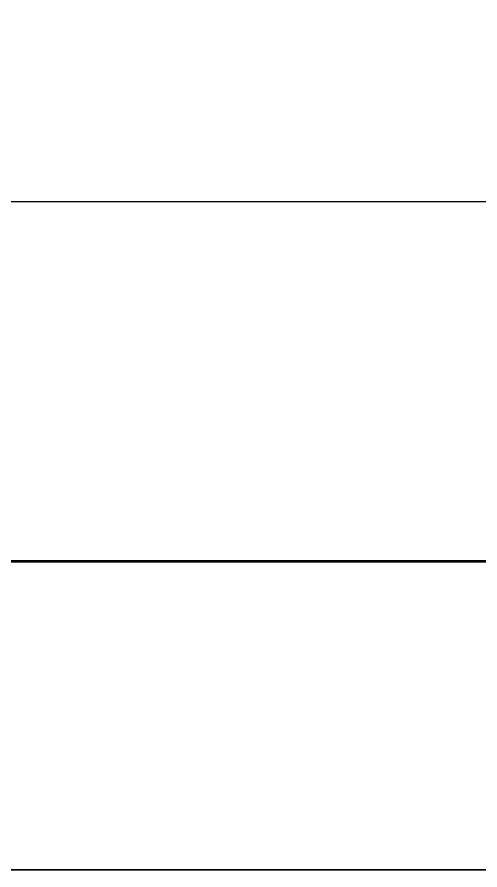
# Model space of a CAD drawing. Header units: millimetres. Extents: x -5968 to 8419, y -11886 to 221.
# Drawn here: x -2410.54 to -2383.5, y -11302.5 to -11252.66 of the extents above; entities that cross this region are included whole.
import ezdxf

# ---------------------------------------------------------------- set-up
doc = ezdxf.new("R2010")
doc.units = ezdxf.units.MM
doc.header["$LTSCALE"] = 20
doc.layers.add('Innenausbau_Konstruktion', color=7, linetype='Continuous')

msp = doc.modelspace()

# ---------------------------------------------------------------- linework, layer by layer
at = {"layer": 'Innenausbau_Konstruktion', "color": 7, "linetype": 'Continuous', "lineweight": 25, "transparency": 33554687, "flags": 128}
for points in [[(-2763.06, -10714.436), (-1943.06, -10714.436), (-1943.06, -11284.436), (-2763.06, -11284.436)], [(-2763.06, -10714.436), (-1943.06, -10714.436), (-1943.06, -11284.436), (-2763.06, -11284.436)], [(-2763.06, -11263.436), (-1943.06, -11263.436), (-1943.06, -11284.436), (-2763.06, -11284.436)]]:
    msp.add_lwpolyline(points, close=True, dxfattribs=at)
at = {"layer": 'Innenausbau_Konstruktion', "color": 7, "linetype": 'Continuous', "lineweight": 25, "transparency": 33554687}
for points in [[(-2761.087, -11284.5, 5208.109), (-2354.087, -11284.5, 5208.109), (-2354.087, -11284.5, 3709.032)], [(-1945.004, -11284.5, 3062.109), (-2761.004, -11284.5, 3062.109), (-2761.004, -11284.5, 3535.109), (-2430.124, -11284.5, 3535.109)], [(-2354.087, -11284.5, 3709.032), (-2415.263, -11284.5, 3709.032)], [(-2290.913, -11284.5, 3692.609), (-2415.206, -11284.5, 3692.609)], [(-2415.206, -11284.5, 3544.532), (-2290.913, -11284.5, 3544.532)], [(-2415.15, -11284.5, 3528.109), (-2290.857, -11284.5, 3528.109)], [(-2761.087, -11302.5, 5208.109), (-2354.087, -11302.5, 5208.109), (-2354.087, -11302.5, 3709.032)], [(-1945.004, -11302.5, 3062.109), (-2761.004, -11302.5, 3062.109), (-2761.004, -11302.5, 3535.109), (-2430.124, -11302.5, 3535.109)], [(-2354.087, -11302.5, 3709.032), (-2415.263, -11302.5, 3709.032)], [(-2290.913, -11302.5, 3692.609), (-2415.206, -11302.5, 3692.609)], [(-2415.206, -11302.5, 3544.532), (-2290.913, -11302.5, 3544.532)], [(-2415.15, -11302.5, 3528.109), (-2290.857, -11302.5, 3528.109)]]:
    msp.add_polyline3d(points, dxfattribs=at)
for points in [[(-1961.06, -11284.436, 3689.109), (-1961.06, -10714.436, 3689.109), (-2745.06, -10714.436, 3689.109), (-2745.06, -11284.436, 3689.109)], [(-2745.06, -11284.436, 3707.109), (-2745.06, -10714.436, 3707.109), (-1961.06, -10714.436, 3707.109), (-1961.06, -11284.436, 3707.109)], [(-1961.06, -11284.436, 4946.109), (-1961.06, -10714.436, 4946.109), (-2745.06, -10714.436, 4946.109), (-2745.06, -11284.436, 4946.109)], [(-2745.06, -11284.436, 4964.109), (-2745.06, -10714.436, 4964.109), (-1961.06, -10714.436, 4964.109), (-1961.06, -11284.436, 4964.109)], [(-1961.06, -11284.436, 5190.109), (-1961.06, -10714.436, 5190.109), (-2745.06, -10714.436, 5190.109), (-2745.06, -11284.436, 5190.109)], [(-2745.06, -11284.436, 5208.109), (-2745.06, -10714.436, 5208.109), (-1961.06, -10714.436, 5208.109), (-1961.06, -11284.436, 5208.109)], [(-1961.06, -11284.436, 3528.109), (-1961.06, -11204.436, 3528.109), (-2745.06, -11204.436, 3528.109), (-2745.06, -11284.436, 3528.109)], [(-2745.06, -11284.436, 3546.109), (-2745.06, -11204.436, 3546.109), (-1961.06, -11204.436, 3546.109), (-1961.06, -11284.436, 3546.109)], [(-2761.087, -11284.5, 5208.109), (-2761.087, -11302.5, 5208.109), (-2354.087, -11302.5, 5208.109), (-2354.087, -11284.5, 5208.109)], [(-1945.004, -11284.5, 3062.109), (-1945.004, -11302.5, 3062.109), (-2761.004, -11302.5, 3062.109), (-2761.004, -11284.5, 3062.109)], [(-2745.06, -11284.436, 3707.109), (-1961.06, -11284.436, 3707.109), (-1961.06, -11284.436, 3689.109), (-2745.06, -11284.436, 3689.109)], [(-2745.06, -11284.436, 3546.109), (-1961.06, -11284.436, 3546.109), (-1961.06, -11284.436, 3528.109), (-2745.06, -11284.436, 3528.109)], [(-2745.06, -11284.436, 4964.109), (-1961.06, -11284.436, 4964.109), (-1961.06, -11284.436, 4946.109), (-2745.06, -11284.436, 4946.109)], [(-2745.06, -11284.436, 5208.109), (-1961.06, -11284.436, 5208.109), (-1961.06, -11284.436, 5190.109), (-2745.06, -11284.436, 5190.109)], [(-2354.087, -11284.5, 3709.032), (-2354.087, -11302.5, 3709.032), (-2415.263, -11302.5, 3709.032), (-2415.263, -11284.5, 3709.032)], [(-2415.206, -11284.5, 3544.532), (-2415.206, -11302.5, 3544.532), (-2290.913, -11302.5, 3544.532), (-2290.913, -11284.5, 3544.532)], [(-2290.913, -11284.5, 3692.609), (-2290.913, -11302.5, 3692.609), (-2415.206, -11302.5, 3692.609), (-2415.206, -11284.5, 3692.609)], [(-2415.15, -11284.5, 3528.109), (-2415.15, -11302.5, 3528.109), (-2290.857, -11302.5, 3528.109), (-2290.857, -11284.5, 3528.109)]]:
    msp.add_3dface(points, dxfattribs=at)

doc.saveas('drawing.dxf')
